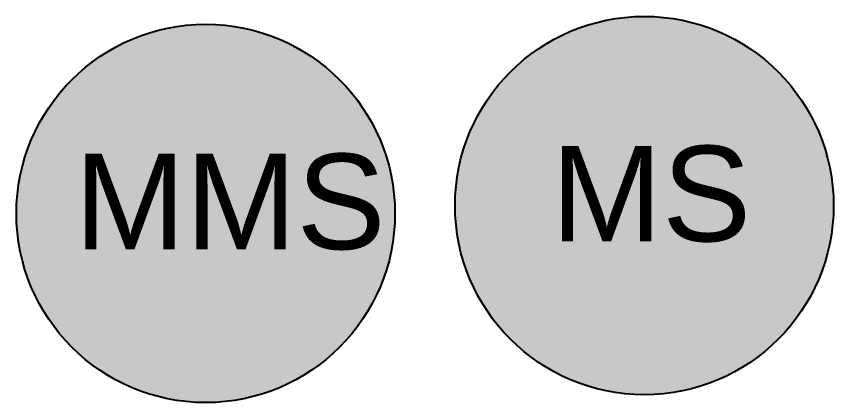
# Model space of a CAD drawing. Header units: feet. Extents: x -21 to 907, y -35 to 259.
# Drawn here: x 346 to 907, y -11 to 255 of the extents above; entities that cross this region are included whole.
import ezdxf

# ---------------------------------------------------------------- set-up
doc = ezdxf.new("R2010")
doc.units = ezdxf.units.FT
doc.header["$MEASUREMENT"] = 0
doc.layers.add('G-ANNO-TEXT', color=1, linetype='Continuous')
doc.styles.add('NEI-A', font='arial.ttf')

# ---------------------------------------------------------------- blocks, each defined once
blk = doc.blocks.new('MAIN METEORLOGICAL STATION')
at = {"layer": 'G-ANNO-TEXT', "true_color": 0xffffff}
h = blk.add_hatch(color=7, dxfattribs=at)
h.dxf.hatch_style = 1
edge = h.paths.add_edge_path()
edge.add_arc((0, 0), 129.97, 0, 360)
h.paths.add_polyline_path([(77.42, -55.74), (-16.21, 73.97)], flags=16)
at = {"layer": 'G-ANNO-TEXT', "color": 210}
blk.add_circle((0, 0), 129.97, dxfattribs=at)
at = {"layer": 'G-ANNO-TEXT', "color": 210, "insert": (-90.12, 41.01), "char_height": 65.555, "width": 169.2796, "attachment_point": 1, "style": 'NEI-A'}
blk.add_mtext('MMS', dxfattribs=at)

msp = doc.modelspace()

# ---------------------------------------------------------------- hatches: boundary and pattern name
at = {"layer": 'G-ANNO-TEXT', "true_color": 0xffffff}
h = msp.add_hatch(color=7, dxfattribs=at)
h.dxf.hatch_style = 1
edge = h.paths.add_edge_path()
edge.add_arc((777.42, 124.7), 129.97, 0, 360)
h.paths.add_polyline_path([(854.84, 68.96), (761.21, 198.67)], flags=16)

# ---------------------------------------------------------------- linework, layer by layer
at = {"layer": 'G-ANNO-TEXT', "color": 10}
msp.add_circle((777.42, 124.7), 129.97, dxfattribs=at)

# ---------------------------------------------------------------- block references
msp.add_blockref('MAIN METEORLOGICAL STATION', (476.23, 119.25))

# ---------------------------------------------------------------- texts
at = {"layer": 'G-ANNO-TEXT', "color": 10, "insert": (713.41, 165.71), "char_height": 65.555, "width": 169.2796, "attachment_point": 1, "style": 'NEI-A'}
msp.add_mtext('MS', dxfattribs=at)

doc.saveas('drawing.dxf')
